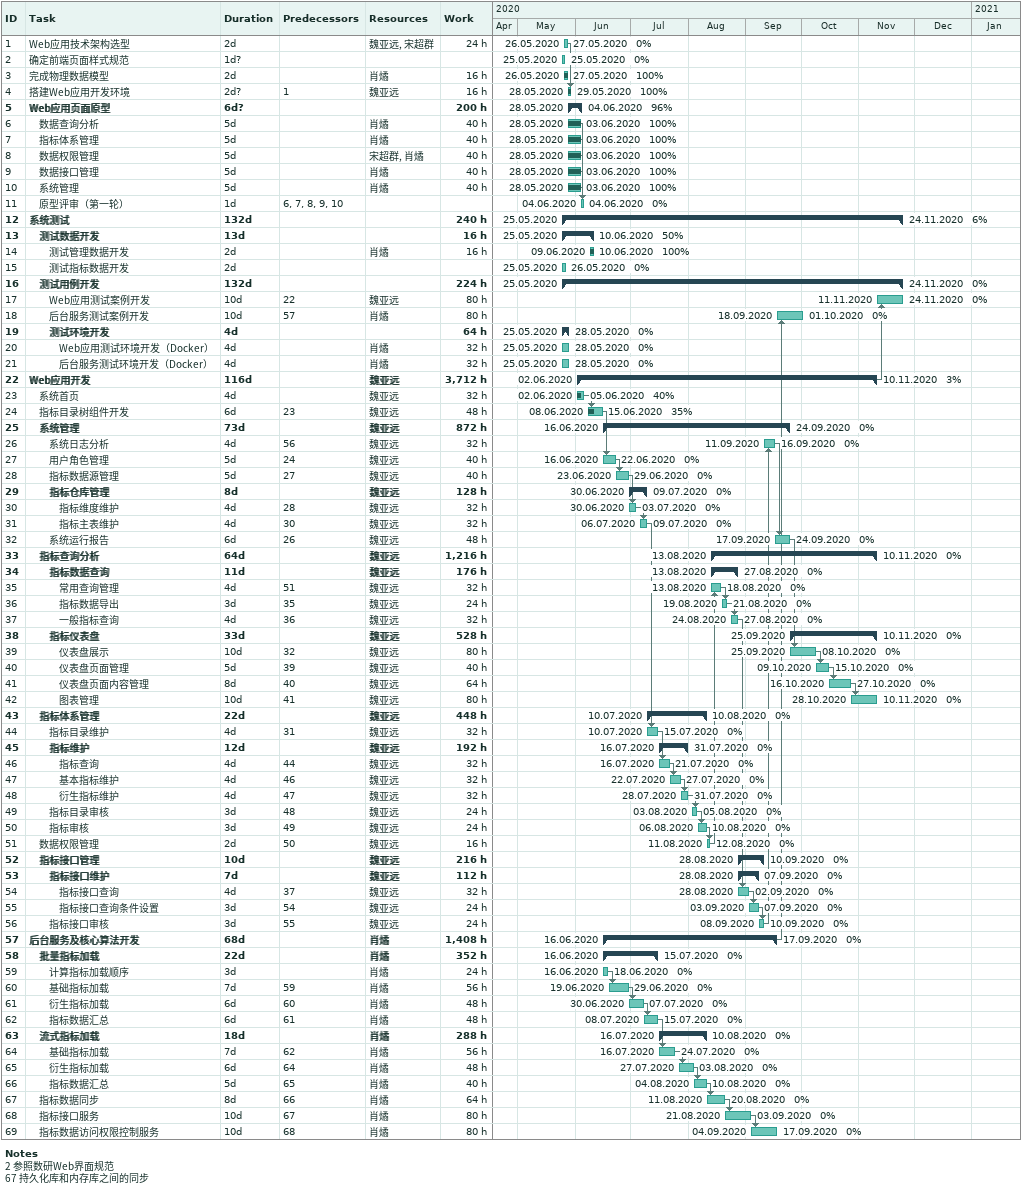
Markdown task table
| ID | Level | Task | Duration | Start | Finish | Predecessors | Resources | % complete | Work (h) |
|---|---|---|---|---|---|---|---|---|---|
| 1 | 1 | Web应用技术架构选型 | 2d | 2020-05-26 | 2020-05-27 |  | 魏亚远, 宋超群 | 0 | 24 |
| 2 | 1 | 确定前端页面样式规范 | 1d? | 2020-05-25 | 2020-05-25 |  |  | 0 |  |
| 3 | 1 | 完成物理数据模型 | 2d | 2020-05-26 | 2020-05-27 |  | 肖燏 | 100 | 16 |
| 4 | 1 | 搭建Web应用开发环境 | 2d? | 2020-05-28 | 2020-05-29 | 1 | 魏亚远 | 100 | 16 |
| 5 | 1 | **Web应用页面原型** | 6d? | 2020-05-28 | 2020-06-04 |  |  | 96 | 200 |
| 6 | 2 | 数据查询分析 | 5d | 2020-05-28 | 2020-06-03 |  | 肖燏 | 100 | 40 |
| 7 | 2 | 指标体系管理 | 5d | 2020-05-28 | 2020-06-03 |  | 肖燏 | 100 | 40 |
| 8 | 2 | 数据权限管理 | 5d | 2020-05-28 | 2020-06-03 |  | 宋超群, 肖燏 | 100 | 40 |
| 9 | 2 | 数据接口管理 | 5d | 2020-05-28 | 2020-06-03 |  | 肖燏 | 100 | 40 |
| 10 | 2 | 系统管理 | 5d | 2020-05-28 | 2020-06-03 |  | 肖燏 | 100 | 40 |
| 11 | 2 | 原型评审（第一轮） | 1d | 2020-06-04 | 2020-06-04 | 6, 7, 8, 9, 10 |  | 0 |  |
| 12 | 1 | **系统测试** | 132d | 2020-05-25 | 2020-11-24 |  |  | 6 | 240 |
| 13 | 2 | **测试数据开发** | 13d | 2020-05-25 | 2020-06-10 |  |  | 50 | 16 |
| 14 | 3 | 测试管理数据开发 | 2d | 2020-06-09 | 2020-06-10 |  | 肖燏 | 100 | 16 |
| 15 | 3 | 测试指标数据开发 | 2d | 2020-05-25 | 2020-05-26 |  |  | 0 |  |
| 16 | 2 | **测试用例开发** | 132d | 2020-05-25 | 2020-11-24 |  |  | 0 | 224 |
| 17 | 3 | Web应用测试案例开发 | 10d | 2020-11-11 | 2020-11-24 | 22 | 魏亚远 | 0 | 80 |
| 18 | 3 | 后台服务测试案例开发 | 10d | 2020-09-18 | 2020-10-01 | 57 | 肖燏 | 0 | 80 |
| 19 | 3 | **测试环境开发** | 4d | 2020-05-25 | 2020-05-28 |  |  | 0 | 64 |
| 20 | 4 | Web应用测试环境开发（Docker） | 4d | 2020-05-25 | 2020-05-28 |  | 肖燏 | 0 | 32 |
| 21 | 4 | 后台服务测试环境开发（Docker） | 4d | 2020-05-25 | 2020-05-28 |  | 肖燏 | 0 | 32 |
| 22 | 1 | **Web应用开发** | 116d | 2020-06-02 | 2020-11-10 |  | 魏亚远 | 3 | 3712 |
| 23 | 2 | 系统首页 | 4d | 2020-06-02 | 2020-06-05 |  | 魏亚远 | 40 | 32 |
| 24 | 2 | 指标目录树组件开发 | 6d | 2020-06-08 | 2020-06-15 | 23 | 魏亚远 | 35 | 48 |
| 25 | 2 | **系统管理** | 73d | 2020-06-16 | 2020-09-24 |  | 魏亚远 | 0 | 872 |
| 26 | 3 | 系统日志分析 | 4d | 2020-09-11 | 2020-09-16 | 56 | 魏亚远 | 0 | 32 |
| 27 | 3 | 用户角色管理 | 5d | 2020-06-16 | 2020-06-22 | 24 | 魏亚远 | 0 | 40 |
| 28 | 3 | 指标数据源管理 | 5d | 2020-06-23 | 2020-06-29 | 27 | 魏亚远 | 0 | 40 |
| 29 | 3 | **指标仓库管理** | 8d | 2020-06-30 | 2020-07-09 |  | 魏亚远 | 0 | 128 |
| 30 | 4 | 指标维度维护 | 4d | 2020-06-30 | 2020-07-03 | 28 | 魏亚远 | 0 | 32 |
| 31 | 4 | 指标主表维护 | 4d | 2020-07-06 | 2020-07-09 | 30 | 魏亚远 | 0 | 32 |
| 32 | 3 | 系统运行报告 | 6d | 2020-09-17 | 2020-09-24 | 26 | 魏亚远 | 0 | 48 |
| 33 | 2 | **指标查询分析** | 64d | 2020-08-13 | 2020-11-10 |  | 魏亚远 | 0 | 1216 |
| 34 | 3 | **指标数据查询** | 11d | 2020-08-13 | 2020-08-27 |  | 魏亚远 | 0 | 176 |
| 35 | 4 | 常用查询管理 | 4d | 2020-08-13 | 2020-08-18 | 51 | 魏亚远 | 0 | 32 |
| 36 | 4 | 指标数据导出 | 3d | 2020-08-19 | 2020-08-21 | 35 | 魏亚远 | 0 | 24 |
| 37 | 4 | 一般指标查询 | 4d | 2020-08-24 | 2020-08-27 | 36 | 魏亚远 | 0 | 32 |
| 38 | 3 | **指标仪表盘** | 33d | 2020-09-25 | 2020-11-10 |  | 魏亚远 | 0 | 528 |
| 39 | 4 | 仪表盘展示 | 10d | 2020-09-25 | 2020-10-08 | 32 | 魏亚远 | 0 | 80 |
| 40 | 4 | 仪表盘页面管理 | 5d | 2020-10-09 | 2020-10-15 | 39 | 魏亚远 | 0 | 40 |
| 41 | 4 | 仪表盘页面内容管理 | 8d | 2020-10-16 | 2020-10-27 | 40 | 魏亚远 | 0 | 64 |
| 42 | 4 | 图表管理 | 10d | 2020-10-28 | 2020-11-10 | 41 | 魏亚远 | 0 | 80 |
| 43 | 2 | **指标体系管理** | 22d | 2020-07-10 | 2020-08-10 |  | 魏亚远 | 0 | 448 |
| 44 | 3 | 指标目录维护 | 4d | 2020-07-10 | 2020-07-15 | 31 | 魏亚远 | 0 | 32 |
| 45 | 3 | **指标维护** | 12d | 2020-07-16 | 2020-07-31 |  | 魏亚远 | 0 | 192 |
| 46 | 4 | 指标查询 | 4d | 2020-07-16 | 2020-07-21 | 44 | 魏亚远 | 0 | 32 |
| 47 | 4 | 基本指标维护 | 4d | 2020-07-22 | 2020-07-27 | 46 | 魏亚远 | 0 | 32 |
| 48 | 4 | 衍生指标维护 | 4d | 2020-07-28 | 2020-07-31 | 47 | 魏亚远 | 0 | 32 |
| 49 | 3 | 指标目录审核 | 3d | 2020-08-03 | 2020-08-05 | 48 | 魏亚远 | 0 | 24 |
| 50 | 3 | 指标审核 | 3d | 2020-08-06 | 2020-08-10 | 49 | 魏亚远 | 0 | 24 |
| 51 | 2 | 数据权限管理 | 2d | 2020-08-11 | 2020-08-12 | 50 | 魏亚远 | 0 | 16 |
| 52 | 2 | **指标接口管理** | 10d | 2020-08-28 | 2020-09-10 |  | 魏亚远 | 0 | 216 |
| 53 | 3 | **指标接口维护** | 7d | 2020-08-28 | 2020-09-07 |  | 魏亚远 | 0 | 112 |
| 54 | 4 | 指标接口查询 | 4d | 2020-08-28 | 2020-09-02 | 37 | 魏亚远 | 0 | 32 |
| 55 | 4 | 指标接口查询条件设置 | 3d | 2020-09-03 | 2020-09-07 | 54 | 魏亚远 | 0 | 24 |
| 56 | 3 | 指标接口审核 | 3d | 2020-09-08 | 2020-09-10 | 55 | 魏亚远 | 0 | 24 |
| 57 | 1 | **后台服务及核心算法开发** | 68d | 2020-06-16 | 2020-09-17 |  | 肖燏 | 0 | 1408 |
| 58 | 2 | **批量指标加载** | 22d | 2020-06-16 | 2020-07-15 |  | 肖燏 | 0 | 352 |
| 59 | 3 | 计算指标加载顺序 | 3d | 2020-06-16 | 2020-06-18 |  | 肖燏 | 0 | 24 |
| 60 | 3 | 基础指标加载 | 7d | 2020-06-19 | 2020-06-29 | 59 | 肖燏 | 0 | 56 |
| 61 | 3 | 衍生指标加载 | 6d | 2020-06-30 | 2020-07-07 | 60 | 肖燏 | 0 | 48 |
| 62 | 3 | 指标数据汇总 | 6d | 2020-07-08 | 2020-07-15 | 61 | 肖燏 | 0 | 48 |
| 63 | 2 | **流式指标加载** | 18d | 2020-07-16 | 2020-08-10 |  | 肖燏 | 0 | 288 |
| 64 | 3 | 基础指标加载 | 7d | 2020-07-16 | 2020-07-24 | 62 | 肖燏 | 0 | 56 |
| 65 | 3 | 衍生指标加载 | 6d | 2020-07-27 | 2020-08-03 | 64 | 肖燏 | 0 | 48 |
| 66 | 3 | 指标数据汇总 | 5d | 2020-08-04 | 2020-08-10 | 65 | 肖燏 | 0 | 40 |
| 67 | 2 | 指标数据同步 | 8d | 2020-08-11 | 2020-08-20 | 66 | 肖燏 | 0 | 64 |
| 68 | 2 | 指标接口服务 | 10d | 2020-08-21 | 2020-09-03 | 67 | 肖燏 | 0 | 80 |
| 69 | 2 | 指标数据访问权限控制服务 | 10d | 2020-09-04 | 2020-09-17 | 68 | 肖燏 | 0 | 80 |

Notes
- 2: 参照数研Web界面规范
- 67: 持久化库和内存库之间的同步
